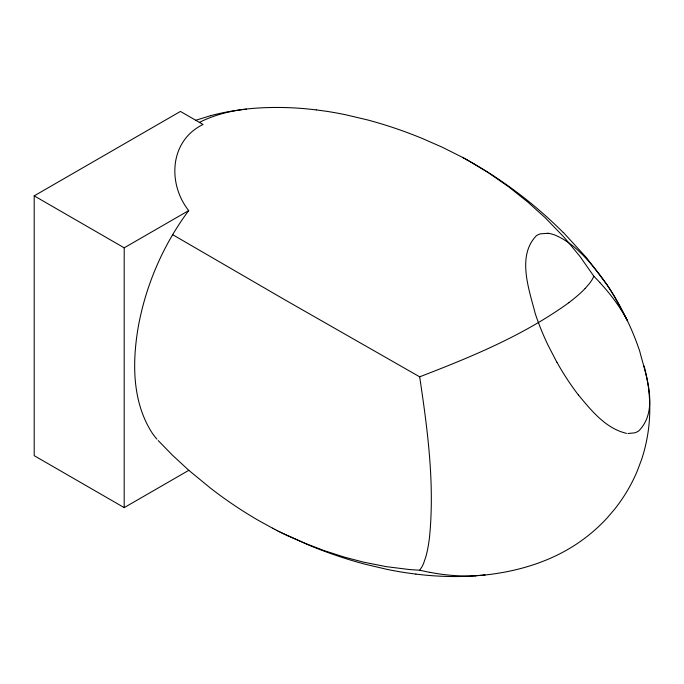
<?xml version="1.0" encoding="UTF-8"?>
<svg xmlns="http://www.w3.org/2000/svg" width="684" height="684" viewBox="0 0 684 684"><rect width="100%" height="100%" fill="white"/><g stroke="black" fill="none" stroke-linecap="round" stroke-linejoin="round"><path stroke-width="1.03" d="M466.984 159.817L488.333 172.659L508.776 186.912L527.843 202.088L545.268 217.794L564.36 237.562L579.929 256.363L593.857 276.242L592.173 279.568A42.032 42.032 0 0 1 589.112 283.92L585.119 288.503M272.831 528.33L258.296 520.336A430.398 430.398 0 0 1 210.698 488.299L188.81 470.318L124.197 507.622L34.2 455.664L34.2 195.863L180.439 111.432L203.054 124.488C169.452 140.75 167.426 183.774 188.698 210.587C163.373 244.581 146.077 284.484 138.39 326.157C132.192 361.588 131.927 401.243 151.908 432.596A67.237 67.237 0 0 0 156.927 439.162M287.494 535.606L304.765 543.207L324.643 550.782L344.232 557.075L363.204 562.06L385.99 566.609L409.494 569.55L419.66 570.225L421.831 567.019A36.098 36.098 0 0 0 423.687 563.103L425.799 556.947A98.71 98.71 0 0 0 427.688 548.987A156.901 156.901 0 0 0 429.432 537.94C434.879 484.144 427.637 429.997 419.66 376.816L284.903 299.831L172.659 234.68M568.84 302.696C523.619 335.399 471.464 356.886 419.66 376.816M124.197 507.622L124.197 247.822L188.698 210.587M199.326 122.462C218.923 112.415 241.024 108.722 262.827 107.773A313.358 313.358 0 0 1 316.239 109.927M195.761 120.256L210.51 115.716M484.708 575.039C513.633 571.952 542.386 564.12 567.694 549.534A166.725 166.725 0 0 0 607.452 517.608L614.565 509.264A161.723 161.723 0 0 0 637.052 471.541L641.524 459.682A161.202 161.202 0 0 0 649.791 408.887A168.666 168.666 0 0 0 648.637 389.247M483.674 575.141L485.101 574.996M484.469 575.064L469.284 576.227A313.358 313.358 0 0 1 415.872 574.073M483.836 575.124L475.602 575.731M627.912 433.519L634.743 432.835A15.399 15.399 0 0 0 638.847 430.843C659.316 410.007 645.884 375.465 639.72 351.2A271.856 271.856 0 0 0 627.373 320.651L614.899 297.284A246.163 246.163 0 0 0 598.91 273.557C586.838 258.449 573.414 242.974 555.254 235.185A30.891 30.891 0 0 0 547.927 233.235M547.927 233.278L540.309 233.86A14.928 14.928 0 0 0 536.401 235.715C516.54 256.03 529.245 289.888 535.256 313.64A269.564 269.564 0 0 0 548.294 345.694L556.887 362.255M316.247 109.876L326.849 111.347A374.627 374.627 0 0 1 345.916 114.818L367.359 119.88A442.291 442.291 0 0 1 422.404 138.519L442.274 147.222L462.444 157.346M415.872 574.124L405.261 572.653A374.627 374.627 0 0 1 386.195 569.182L364.752 564.12A442.291 442.291 0 0 1 309.707 545.481L283.202 533.554M626.459 433.348C605.742 428.5 591.421 410.639 578.467 395.01M429.783 572.388L419.66 570.225M287.383 535.623L281.064 532.511M278.927 531.451L282.501 533.246M276.798 530.374L280.072 532.041M274.669 529.288L277.644 530.818M272.548 528.185L275.233 529.587M462.341 157.286L463.205 157.748M463.008 157.645L463.966 158.166M463.675 158.004L464.727 158.577M464.342 158.363L465.488 158.987M465 158.722L473.815 163.664M465.667 159.09L467.01 159.825M34.2 195.863L124.197 247.822M188.81 470.318L172.462 455.193L158.201 440.573M593.857 276.242L599.868 282.492M563.3 232.406L586.735 257.979L606.682 284.373M210.501 115.682A240.768 240.768 0 0 1 246.385 109.115M473.79 163.715A433.878 433.878 0 0 1 563.223 232.492M606.879 284.544A281.227 281.227 0 0 1 627.331 320.668M644.046 365.931A173.856 173.856 0 0 1 648.706 389.239M578.433 395.036A268.709 268.709 0 0 1 556.93 362.229M599.8 282.56A191.058 191.058 0 0 1 627.228 320.001M585.128 288.511A107.337 107.337 0 0 1 578.057 295.214A169.658 169.658 0 0 1 568.832 302.687M475.611 575.86A198.061 198.061 0 0 1 429.8 572.311"/></g></svg>
